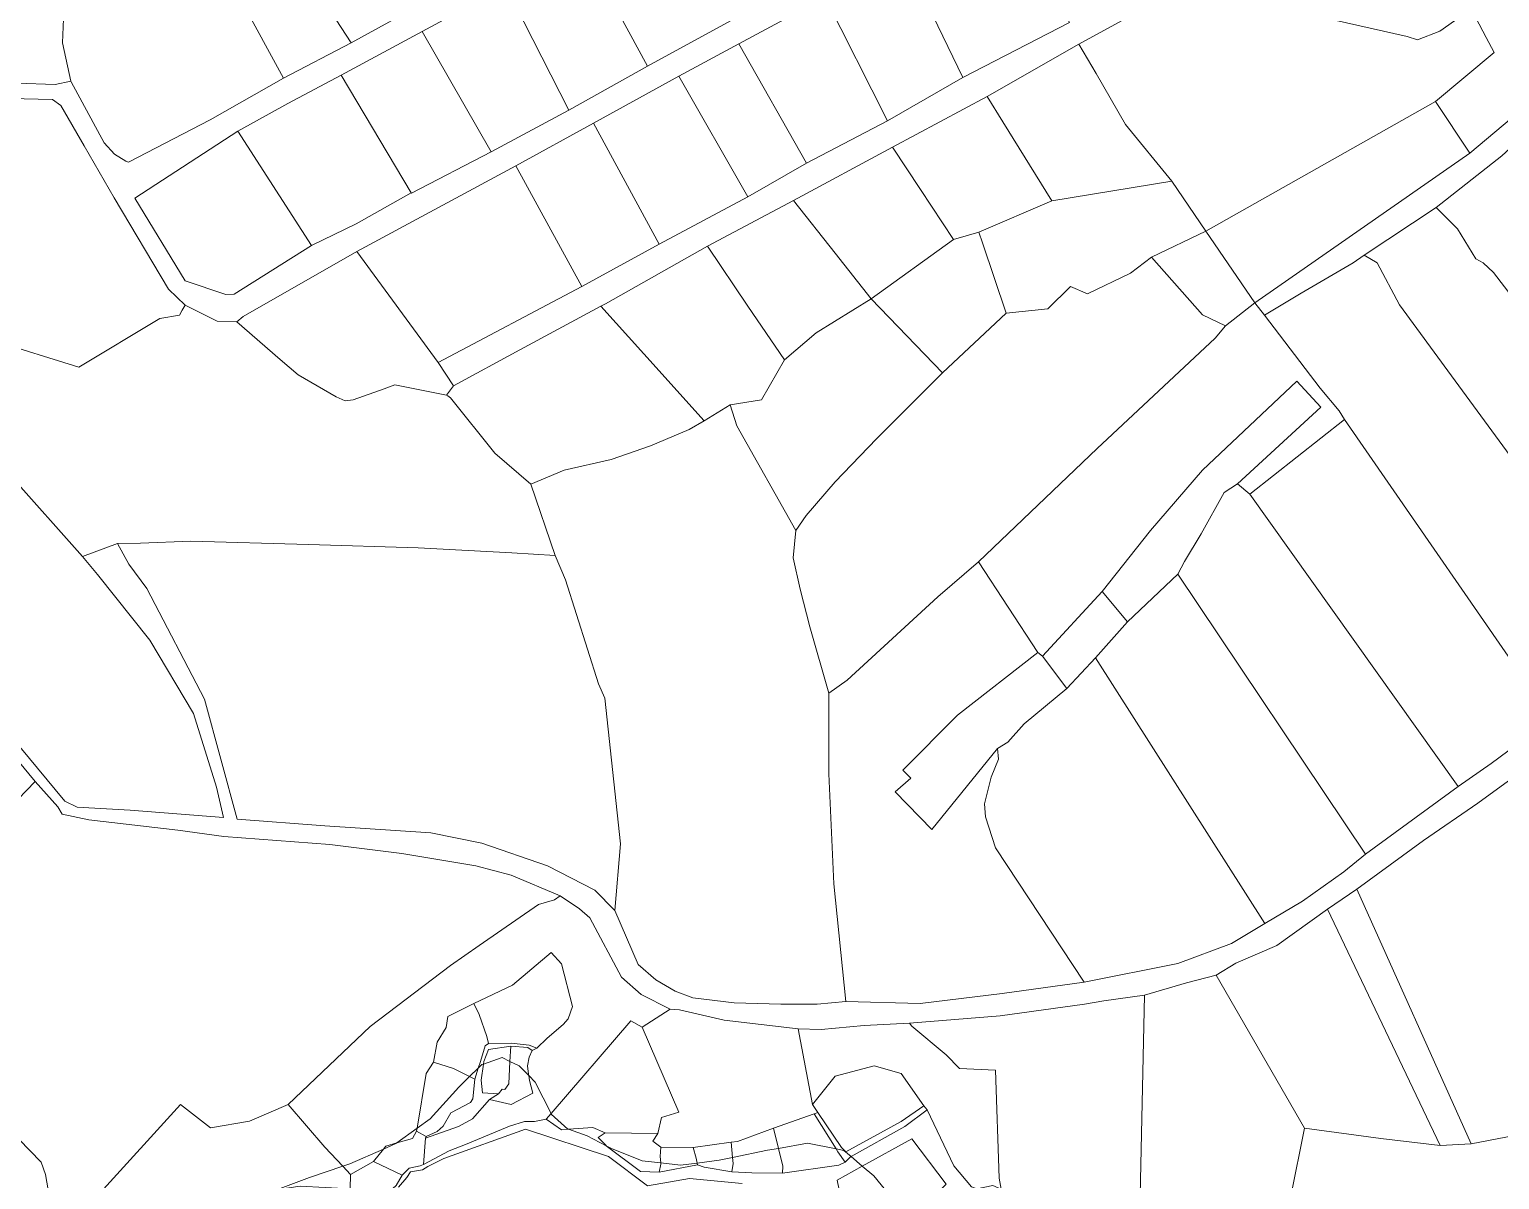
# Model space of a CAD drawing. Header units: metres. Extents: x 542555 to 550520, y 1840485 to 1846995.
# Drawn here: x 547545 to 547960.6, y 1844315 to 1844640 of the extents above; entities that cross this region are included whole.
import ezdxf

# ---------------------------------------------------------------- set-up
doc = ezdxf.new("R2010")
doc.units = ezdxf.units.M
doc.header["$MEASUREMENT"] = 0
doc.layers.add('Level 30', color=7, linetype='Continuous', lineweight=0)

msp = doc.modelspace()

# ---------------------------------------------------------------- linework, layer by layer
at = {"layer": 'Level 30', "color": 7, "linetype": 'Continuous', "lineweight": 0, "flags": 128}
for points in [[(547611.5, 1844717.98), (547654.33, 1844646.32), (547635.92, 1844636.29), (547608.71, 1844678.11), (547592.86, 1844670.23), (547565.91, 1844656.91), (547560.4017, 1844664.7428), (547558.28, 1844667.76), (547506.12, 1844669.07), (547505.44, 1844679.2), (547559.64, 1844677.36), (547559.642, 1844677.3613), (547575.28, 1844687.6), (547594.19, 1844700.27), (547611.5, 1844717.98)], [(547762.06, 1844676.71), (547763.79, 1844673.57), (547772.18, 1844658.38), (547719.72, 1844629.65), (547701, 1844664.25), (547731.94, 1844680.9), (547733.46, 1844681.75), (547733.79, 1844681.93), (547734.53, 1844682.22), (547737.85, 1844681.88), (547762.06, 1844676.71)], [(547592.86, 1844670.23), (547608.71, 1844678.11), (547635.92, 1844636.29), (547616.83, 1844626.25), (547592.86, 1844670.23)], [(547592.86, 1844670.23), (547616.83, 1844626.25), (547596.05, 1844614.51), (547572.98, 1844602.55), (547572.21, 1844602.78), (547569.08, 1844604.8), (547566.13, 1844608), (547556.79, 1844625.2507), (547556.72, 1844625.38), (547554.39, 1844636.24), (547554.93, 1844649.88), (547557.4587, 1844651.499), (547565.91, 1844656.91), (547592.86, 1844670.23)], [(547828.22, 1844661.82), (547830.27, 1844658.04), (547839, 1844641.96), (547808.83, 1844626.41), (547792.03, 1844661.37), (547798.98, 1844665.1), (547800.01, 1844665.65), (547802.41, 1844666.45), (547805.45, 1844666.55), (547809.26, 1844666.03), (547828.22, 1844661.82)], [(547701, 1844664.25), (547719.72, 1844629.65), (547697.52, 1844617.23), (547679.64, 1844652.28), (547701, 1844664.25)], [(547792.03, 1844661.37), (547808.83, 1844626.41), (547787.55, 1844614.19), (547769.93, 1844649.14), (547792.03, 1844661.37)], [(547962.09, 1844654.76), (547962.41, 1844654.44), (547963.6617, 1844653.1715), (547970.59, 1844646.15), (547971.25, 1844645.78), (547980.16, 1844640.87), (547980.56, 1844640.65), (547988.25, 1844634.53), (547983.41, 1844631.3), (547952.21, 1844605.1), (547942.47, 1844619.64), (547959.09, 1844633.53), (547956.82, 1844637.78), (547953.85, 1844643.35), (547953.4713, 1844644.059), (547952.52, 1844645.84), (547961.87, 1844654.56), (547962.09, 1844654.76)], [(547679.64, 1844652.28), (547697.52, 1844617.23), (547675.57, 1844605.42), (547656.06, 1844639.46), (547679.64, 1844652.28)], [(547769.93, 1844649.14), (547787.55, 1844614.19), (547764.67, 1844602.21), (547745.57, 1844635.92), (547769.93, 1844649.14)], [(547952.52, 1844645.84), (547953.4713, 1844644.059), (547953.85, 1844643.35), (547956.82, 1844637.78), (547959.09, 1844633.53), (547942.47, 1844619.64), (547877.57, 1844583.04), (547867.9, 1844597.19), (547854.84, 1844613.2), (547846.5252, 1844627.5424), (547841.68, 1844635.9), (547867.21, 1844649.95), (547868.92, 1844650.89), (547869.34, 1844651.09), (547872.19, 1844651.56), (547872.65, 1844651.52), (547909.74, 1844643.65), (547910.65, 1844643.39), (547934.44, 1844638.05), (547937.36, 1844637.1), (547943.66, 1844639.5), (547947.86, 1844642.51), (547952.52, 1844645.84)], [(547656.06, 1844639.46), (547675.57, 1844605.42), (547652.99, 1844593.74), (547652.95, 1844593.81), (547633.13, 1844627.13), (547656.06, 1844639.46)], [(548000, 1844638.63), (548000, 1844627.33), (547996.59, 1844628.78), (547993.57, 1844628.77), (547987.32, 1844625), (547982.37, 1844623.71), (547961.25, 1844604.3), (547942.63, 1844589.68), (547922.29, 1844576.25), (547919.2, 1844574.06), (547904.53, 1844565.54), (547894.09, 1844559.3), (547891.44, 1844562.76), (547952.21, 1844605.1), (547983.41, 1844631.3), (547988.25, 1844634.53), (548000, 1844638.63)], [(547745.57, 1844635.92), (547764.67, 1844602.21), (547748.07, 1844592.74), (547728.56, 1844626.78), (547745.57, 1844635.92)], [(547867.9, 1844597.19), (547834, 1844591.64), (547820.1906, 1844613.8738), (547815.69, 1844621.12), (547841.68, 1844635.9), (547846.5252, 1844627.5424), (547854.84, 1844613.2), (547867.9, 1844597.19)], [(547633.13, 1844627.13), (547652.95, 1844593.81), (547637.35, 1844585.09), (547624.72, 1844578.94), (547603.93, 1844611.25), (547618.06, 1844619.06), (547633.13, 1844627.13)], [(547728.56, 1844626.78), (547748.07, 1844592.74), (547723.02, 1844579.33), (547704.45, 1844613.53), (547728.56, 1844626.78)], [(547511.32, 1844551.05), (547517.49, 1844540.01), (547476.89, 1844522.96), (547473.32, 1844527.8), (547454.8, 1844550.99), (547463.1, 1844561.86), (547489, 1844596.55), (547499.12, 1844606.73), (547513.06, 1844615.76), (547524.13, 1844621.08), (547531.4, 1844620.75), (547551.5, 1844620.23), (547553.89, 1844618.52), (547560.4703, 1844607.1183), (547568.93, 1844592.46), (547584.3, 1844566.59), (547589.02, 1844562.07), (547588.2076, 1844560.7028), (547587.38, 1844559.31), (547581.89, 1844558.34), (547559, 1844544.6), (547534.61, 1844552.08), (547511.32, 1844551.05)], [(547815.69, 1844621.12), (547820.1906, 1844613.8738), (547834, 1844591.64), (547813.4, 1844582.7), (547806.23, 1844580.65), (547796.874, 1844594.8113), (547788.96, 1844606.79), (547815.69, 1844621.12)], [(547942.47, 1844619.64), (547952.21, 1844605.1), (547891.44, 1844562.76), (547877.57, 1844583.04), (547942.47, 1844619.64)], [(547704.45, 1844613.53), (547723.02, 1844579.33), (547701.11, 1844567.41), (547682.53, 1844601.51), (547704.45, 1844613.53)], [(547603.93, 1844611.25), (547624.72, 1844578.94), (547602.83, 1844565.25), (547600.55, 1844565.08), (547589.01, 1844568.95), (547574.83, 1844592.35), (547603.93, 1844611.25)], [(547788.96, 1844606.79), (547796.874, 1844594.8113), (547806.23, 1844580.65), (547782.94, 1844563.9), (547772.7645, 1844576.7862), (547760.98, 1844591.71), (547788.96, 1844606.79)], [(547682.53, 1844601.51), (547701.11, 1844567.41), (547660.54, 1844545.89), (547637.54, 1844577.27), (547682.53, 1844601.51)], [(547867.9, 1844597.19), (547877.57, 1844583.04), (547862.18, 1844575.72), (547856.27, 1844571.15), (547844.09, 1844565.32), (547839.31, 1844567.38), (547832.89, 1844561.09), (547821.15, 1844559.85), (547814.38, 1844579.71), (547813.4, 1844582.7), (547834, 1844591.64), (547867.9, 1844597.19)], [(547760.98, 1844591.71), (547772.7645, 1844576.7862), (547782.94, 1844563.9), (547767.39, 1844554.32), (547758.4, 1844546.64), (547748.1019, 1844561.8575), (547736.65, 1844578.78), (547760.98, 1844591.71)], [(547983.24, 1844543.21), (548024.95, 1844486.14), (548001.86, 1844466.75), (547988.15, 1844486.01), (547947.04, 1844542.12), (547932.26, 1844562.24), (547925.97, 1844574.11), (547922.29, 1844576.25), (547942.63, 1844589.68), (547948.66, 1844583.66), (547953.86, 1844575.24), (547955.98, 1844574.08), (547958.88, 1844571.3), (547977.11, 1844547.51), (547981.94, 1844541.99), (547983.24, 1844543.21)], [(547821.15, 1844559.85), (547803.14, 1844542.98), (547782.94, 1844563.9), (547806.23, 1844580.65), (547813.4, 1844582.7), (547814.38, 1844579.71), (547821.15, 1844559.85)], [(547891.44, 1844562.76), (547883.09, 1844556.31), (547876.65, 1844559.38), (547862.18, 1844575.72), (547877.57, 1844583.04), (547891.44, 1844562.76)], [(547736.65, 1844578.78), (547748.1019, 1844561.8575), (547758.4, 1844546.64), (547751.93, 1844535.38), (547743.13, 1844533.95), (547735.75, 1844529.46), (547718.6447, 1844548.3736), (547706.52, 1844561.78), (547707.81, 1844562.46), (547736.65, 1844578.78)], [(547664.91, 1844539.3), (547662.92, 1844536.66), (547648.32, 1844539.55), (547645.245, 1844538.4695), (547636.51, 1844535.4), (547634.26, 1844535.03), (547631.67, 1844536.19), (547620.94, 1844542.4), (547615.853, 1844546.795), (547603.59, 1844557.39), (547605.46, 1844558.93), (547637.54, 1844577.27), (547660.54, 1844545.89), (547664.91, 1844539.3)], [(547846.82, 1844521.64), (547813.26, 1844489.58), (547801.82, 1844479.72), (547776.2, 1844456.17), (547770.93, 1844452.41), (547765.58, 1844471.25), (547762.86, 1844481.81), (547760.94, 1844490.72), (547761.69, 1844498.45), (547764.61, 1844502.65), (547772.77, 1844512.14), (547784.41, 1844524.36), (547803.14, 1844542.98), (547821.15, 1844559.85), (547832.89, 1844561.09), (547839.31, 1844567.38), (547844.09, 1844565.32), (547856.27, 1844571.15), (547862.18, 1844575.72), (547876.65, 1844559.38), (547883.09, 1844556.31), (547880.2, 1844552.83), (547846.82, 1844521.64)], [(548001.86, 1844466.75), (548000, 1844465.24), (547975.28, 1844445.18), (547916.78, 1844529.78), (547915.27, 1844532.23), (547909.88, 1844538.67), (547894.09, 1844559.3), (547904.53, 1844565.54), (547919.2, 1844574.06), (547922.29, 1844576.25), (547925.97, 1844574.11), (547932.26, 1844562.24), (547947.04, 1844542.12), (547988.15, 1844486.01), (548001.86, 1844466.75)], [(547706.52, 1844561.78), (547718.6447, 1844548.3736), (547735.75, 1844529.46), (547731.45, 1844526.99), (547720.58, 1844522.32), (547709.41, 1844518.46), (547696.17, 1844515.5), (547686.73, 1844511.56), (547676.58, 1844520.24), (547664.06, 1844535.91), (547663.233, 1844536.4541), (547662.92, 1844536.66), (547664.91, 1844539.3), (547683.61, 1844549.48), (547706.52, 1844561.78)], [(547764.61, 1844502.65), (547761.69, 1844498.45), (547744.99, 1844528.02), (547743.13, 1844533.95), (547751.93, 1844535.38), (547758.4, 1844546.64), (547767.39, 1844554.32), (547782.94, 1844563.9), (547803.14, 1844542.98), (547784.41, 1844524.36), (547772.77, 1844512.14), (547764.61, 1844502.65)], [(547916.78, 1844529.78), (547889.99, 1844508.73), (547886.5, 1844511.61), (547910.02, 1844533.32), (547903.29, 1844540.65), (547876.58, 1844515.5), (547861.91, 1844498.46), (547848.29, 1844481.2), (547831.35, 1844462.92), (547830.02, 1844463.92), (547813.26, 1844489.58), (547846.82, 1844521.64), (547880.2, 1844552.83), (547883.09, 1844556.31), (547891.44, 1844562.76), (547894.09, 1844559.3), (547909.88, 1844538.67), (547915.27, 1844532.23), (547916.78, 1844529.78)], [(547599.88, 1844417.35), (547573.47, 1844419.38), (547558.52, 1844420.24), (547555.05, 1844421.95), (547542.24, 1844437.3), (547527.24, 1844455.66), (547512.79, 1844472.9), (547498.61, 1844493.48), (547476.89, 1844522.96), (547517.49, 1844540.01), (547522.35, 1844536.04), (547539.51, 1844514.11), (547559.99, 1844491.08), (547564.28, 1844486.02), (547579.04, 1844467.44), (547591.4, 1844446.67), (547597.88, 1844425.93), (547599.88, 1844417.35)], [(547848.29, 1844481.2), (547861.91, 1844498.46), (547876.58, 1844515.5), (547903.29, 1844540.65), (547910.02, 1844533.32), (547886.5, 1844511.61), (547882.74, 1844509.17), (547876.21, 1844497.51), (547871.51, 1844489.63), (547869.67, 1844486.1), (547855.37, 1844472.65), (547848.29, 1844481.2)], [(547770.93, 1844452.41), (547770.93, 1844429.62), (547772.38, 1844398.57), (547775.78, 1844365.32), (547767.68, 1844364.61), (547757.45, 1844364.56), (547744.25, 1844364.96), (547732.49, 1844366.38), (547727.53, 1844368.21), (547722.04, 1844371.41), (547717.04, 1844375.77), (547710.5, 1844391.01), (547712.04, 1844409.9), (547707.68, 1844451.03), (547705.88, 1844455.05), (547696.5, 1844484.49), (547693.6, 1844491.32), (547686.73, 1844511.56), (547696.17, 1844515.5), (547709.41, 1844518.46), (547720.58, 1844522.32), (547731.45, 1844526.99), (547735.75, 1844529.46), (547743.13, 1844533.95), (547744.99, 1844528.02), (547761.69, 1844498.45), (547760.94, 1844490.72), (547762.86, 1844481.81), (547765.58, 1844471.25), (547770.93, 1844452.41)], [(547916.78, 1844529.78), (547975.28, 1844445.18), (547958.21, 1844432.56), (547948.84, 1844426.12), (547889.99, 1844508.73), (547916.78, 1844529.78)], [(547889.99, 1844508.73), (547948.84, 1844426.12), (547922.72, 1844406.96), (547869.67, 1844486.1), (547871.51, 1844489.63), (547876.21, 1844497.51), (547882.74, 1844509.17), (547886.5, 1844511.61), (547889.99, 1844508.73)], [(547693.6, 1844491.32), (547696.5, 1844484.49), (547705.88, 1844455.05), (547707.68, 1844451.03), (547712.04, 1844409.9), (547710.5, 1844391.01), (547704.82, 1844396.76), (547691.43, 1844403.64), (547672.85, 1844410.06), (547658.5, 1844413.01), (547628.53, 1844414.94), (547603.73, 1844416.83), (547594.48, 1844450.77), (547578.18, 1844481.99), (547573.08, 1844488.87), (547569.86, 1844494.75), (547576.35, 1844494.84), (547590.62, 1844495.42), (547623.88, 1844494.49), (547654.87, 1844493.53), (547681.4, 1844492.12), (547693.6, 1844491.32)], [(547818.62, 1844436.82), (547818.92, 1844433.82), (547816.82, 1844428.75), (547814.98, 1844421.15), (547815.24, 1844417.52), (547818.1, 1844408.74), (547843.13, 1844370.8), (547819.93, 1844367.55), (547796.77, 1844364.75), (547775.78, 1844365.32), (547772.38, 1844398.57), (547770.93, 1844429.62), (547770.93, 1844452.41), (547776.2, 1844456.17), (547801.82, 1844479.72), (547813.26, 1844489.58), (547830.02, 1844463.92), (547807.36, 1844446.22), (547791.88, 1844430.65), (547794.2, 1844428.46), (547789.69, 1844424.53), (547800.13, 1844413.9), (547818.62, 1844436.82)], [(547869.67, 1844486.1), (547922.72, 1844406.96), (547916.57, 1844401.97), (547904.91, 1844393.64), (547894.22, 1844387.34), (547846.39, 1844462.48), (547855.37, 1844472.65), (547869.67, 1844486.1)], [(547855.37, 1844472.65), (547846.39, 1844462.48), (547838.24, 1844453.75), (547831.35, 1844462.92), (547848.29, 1844481.2), (547855.37, 1844472.65)], [(547831.35, 1844462.92), (547838.24, 1844453.75), (547826.19, 1844443.8), (547821.55, 1844438.65), (547818.62, 1844436.82), (547800.13, 1844413.9), (547789.69, 1844424.53), (547794.2, 1844428.46), (547791.88, 1844430.65), (547807.36, 1844446.22), (547830.02, 1844463.92), (547831.35, 1844462.92)], [(547846.39, 1844462.48), (547894.22, 1844387.34), (547884.76, 1844381.69), (547869.66, 1844376.03), (547843.13, 1844370.8), (547818.1, 1844408.74), (547815.24, 1844417.52), (547814.98, 1844421.15), (547816.82, 1844428.75), (547818.92, 1844433.82), (547818.62, 1844436.82), (547821.55, 1844438.65), (547826.19, 1844443.8), (547838.24, 1844453.75), (547846.39, 1844462.48)], [(547975.94, 1844437.04), (548020.34, 1844387.3), (548018, 1844380.26), (547998.2, 1844358.26), (547986.21, 1844339.37), (547976.66, 1844331.91), (547975.12, 1844329.41), (547952.57, 1844325.14), (547920.2, 1844397.05), (547939.07, 1844410.85), (547954.44, 1844421.38), (547975.94, 1844437.04)], [(547920.2, 1844397.05), (547952.57, 1844325.14), (547943.77, 1844324.58), (547911.9, 1844391.37), (547920.2, 1844397.05)], [(547726.15, 1844363.18), (547718.25, 1844358.09), (547714.99, 1844359.81), (547692.457, 1844333.6348), (547687.96, 1844342.56), (547686.1659, 1844344.3858), (547686.1, 1844344.77), (547685.81, 1844347.18), (547686.29, 1844349.61), (547687.11, 1844351.43), (547688.47, 1844352.11), (547691.32, 1844354.98), (547695.89, 1844358.78), (547697.28, 1844360.38), (547698.53, 1844363.87), (547695.37, 1844375.96), (547692.52, 1844379.16), (547681.59, 1844369.98), (547670.66, 1844364.74), (547663.26, 1844361.08), (547662.82, 1844357.96), (547660.29, 1844353.84), (547659.18, 1844348.15), (547657.16, 1844345), (547654.5928, 1844329.5023), (547648.8693, 1844325.3386), (547645.77, 1844324.42), (547645.1313, 1844323.6321), (547635.57, 1844319.46), (547633.5842, 1844318.7824), (547628.52, 1844324.14), (547618.15, 1844336.18), (547641.28, 1844358.26), (547664.02, 1844375.47), (547672.17, 1844381.18), (547688.88, 1844392.75), (547693.43, 1844394.03), (547695.06, 1844395.21), (547700.5, 1844391.54), (547703.38, 1844388.93), (547712.37, 1844372.24), (547717.88, 1844367.28), (547726.15, 1844363.18)], [(547911.9, 1844391.37), (547943.77, 1844324.58), (547927.03, 1844326.58), (547905.46, 1844329.56), (547880.51, 1844372.78), (547886.04, 1844376.11), (547897.58, 1844381.15), (547911.9, 1844391.37)], [(547691.32, 1844354.98), (547688.47, 1844352.11), (547686.28, 1844352.98), (547681.14, 1844353.53), (547674.78, 1844353.44), (547674.31, 1844355.46), (547672.13, 1844361.66), (547670.66, 1844364.74), (547681.59, 1844369.98), (547692.52, 1844379.16), (547695.37, 1844375.96), (547698.53, 1844363.87), (547697.28, 1844360.38), (547695.89, 1844358.78), (547691.32, 1844354.98)], [(547905.46, 1844329.56), (547901.53, 1844310.32), (547894.32, 1844307.21), (547890.18, 1844304.15), (547885.58, 1844300.7), (547882.99, 1844297.85), (547876.36, 1844296.08), (547866.71, 1844296.34), (547860.94, 1844302.16), (547859.04, 1844303.45), (547858.97, 1844310.46), (547860.21, 1844367.14), (547872.11, 1844370.64), (547880.51, 1844372.78), (547905.46, 1844329.56)], [(547858.97, 1844310.46), (547859.04, 1844303.45), (547849.05, 1844304.13), (547840.46, 1844301.01), (547832.98, 1844300.58), (547830.22, 1844301.21), (547825.91, 1844306.04), (547819.69, 1844312.27), (547819.13, 1844315.43), (547818.08, 1844345.88), (547807.92, 1844346.34), (547804.12, 1844350.27), (547794.44, 1844358.32), (547793.76, 1844359.19), (547819.37, 1844361.23), (547843.26, 1844364.52), (547848.72, 1844365.49), (547860.21, 1844367.14), (547858.97, 1844310.46)], [(547670.66, 1844364.74), (547672.13, 1844361.66), (547674.31, 1844355.46), (547674.78, 1844353.44), (547673.82, 1844352.77), (547672.5, 1844348.39), (547671.8824, 1844346.4642), (547669.4433, 1844344.0993), (547664.84, 1844346.42), (547659.18, 1844348.15), (547660.29, 1844353.84), (547662.82, 1844357.96), (547663.26, 1844361.08), (547670.66, 1844364.74)], [(547767.89, 1844333.95), (547766.8, 1844333.57), (547755.35, 1844329.54), (547745.2, 1844325.8), (547743.36, 1844325.53), (547732.66, 1844324.07), (547723.44, 1844324.17), (547721.2, 1844325.88), (547722.68, 1844328.03), (547723.65, 1844332.56), (547728.56, 1844334.04), (547718.25, 1844358.09), (547726.15, 1844363.18), (547728.74, 1844362.98), (547741.4, 1844360.09), (547762.3, 1844357.55), (547766.33, 1844336.24), (547767.89, 1844333.95)], [(547718.25, 1844358.09), (547728.56, 1844334.04), (547723.65, 1844332.56), (547722.68, 1844328.03), (547707.73, 1844328.25), (547704.23, 1844329.75), (547697.3742, 1844329.2118), (547697.21, 1844329.27), (547692.53, 1844333.49), (547692.457, 1844333.6348), (547714.99, 1844359.81), (547718.25, 1844358.09)], [(547793.76, 1844359.19), (547794.44, 1844358.32), (547804.12, 1844350.27), (547807.92, 1844346.34), (547818.08, 1844345.88), (547819.13, 1844315.43), (547819.69, 1844312.27), (547817.36, 1844313.33), (547812.82, 1844312.36), (547811.27, 1844312.98), (547806.32, 1844318.84), (547798.77, 1844334.75), (547797.85, 1844335.83), (547791.46, 1844344.94), (547783.79, 1844347.16), (547772.72, 1844344.2), (547766.33, 1844336.24), (547762.3, 1844357.55), (547768.78, 1844357.38), (547780.93, 1844358.51), (547793.76, 1844359.19)], [(547674.78, 1844353.44), (547681.14, 1844353.53), (547686.28, 1844352.98), (547688.47, 1844352.11), (547687.11, 1844351.43), (547685.88, 1844352.32), (547681.04, 1844352.65), (547674.76, 1844351.72), (547673.45, 1844348.33), (547673.3443, 1844347.6254), (547672.93, 1844347.48), (547671.8824, 1844346.4642), (547672.5, 1844348.39), (547673.82, 1844352.77), (547674.78, 1844353.44)], [(547681.04, 1844352.65), (547680.8404, 1844348.4031), (547678.6, 1844349.47), (547673.3443, 1844347.6254), (547673.45, 1844348.33), (547674.76, 1844351.72), (547681.04, 1844352.65)], [(547686.1, 1844344.77), (547686.1659, 1844344.3858), (547683.43, 1844347.17), (547680.8404, 1844348.4031), (547681.04, 1844352.65), (547685.88, 1844352.32), (547687.11, 1844351.43), (547686.29, 1844349.61), (547685.81, 1844347.18), (547686.1, 1844344.77)], [(547659.18, 1844348.15), (547664.84, 1844346.42), (547669.4433, 1844344.0993), (547666.35, 1844341.1), (547658.26, 1844332.17), (547654.5928, 1844329.5023), (547657.16, 1844345), (547659.18, 1844348.15)], [(547677.62, 1844339.23), (547675.09, 1844337.66), (547670.21, 1844332.15), (547666.32, 1844329.99), (547656.95, 1844326.7), (547657.19, 1844327.17), (547660.25, 1844328.61), (547661.91, 1844330.07), (547664.14, 1844333.84), (547669.69, 1844336.82), (547670.34, 1844337.82), (547670.89, 1844343.37), (547671.8824, 1844346.4642), (547672.93, 1844347.48), (547673.3443, 1844347.6254), (547672.67, 1844343.13), (547673.11, 1844339.47), (547677.62, 1844339.23)], [(547671.8824, 1844346.4642), (547670.89, 1844343.37), (547669.4433, 1844344.0993), (547671.8824, 1844346.4642)], [(547678.66, 1844340.59), (547677.62, 1844339.23), (547673.11, 1844339.47), (547672.67, 1844343.13), (547673.3443, 1844347.6254), (547678.6, 1844349.47), (547680.8404, 1844348.4031), (547680.54, 1844342.01), (547679.43, 1844340.45), (547678.66, 1844340.59)], [(547681.16, 1844336.17), (547675.09, 1844337.66), (547677.62, 1844339.23), (547678.66, 1844340.59), (547679.43, 1844340.45), (547680.54, 1844342.01), (547680.8404, 1844348.4031), (547683.43, 1844347.17), (547686.1659, 1844344.3858), (547686.4, 1844343.02), (547687.33, 1844339.38), (547681.16, 1844336.17)], [(547766.33, 1844336.24), (547772.72, 1844344.2), (547783.79, 1844347.16), (547791.46, 1844344.94), (547797.85, 1844335.83), (547791.44, 1844331.36), (547775.78, 1844322.82), (547774.58, 1844324.1), (547767.89, 1844333.95), (547766.33, 1844336.24)], [(547669.4433, 1844344.0993), (547670.89, 1844343.37), (547670.34, 1844337.82), (547669.69, 1844336.82), (547664.14, 1844333.84), (547661.91, 1844330.07), (547660.25, 1844328.61), (547657.19, 1844327.17), (547654.45, 1844328.64), (547654.5928, 1844329.5023), (547658.26, 1844332.17), (547666.35, 1844341.1), (547669.4433, 1844344.0993)], [(547692.457, 1844333.6348), (547691.11, 1844332.07), (547687.8, 1844331.43), (547684.92, 1844331.43), (547680.73, 1844330.12), (547668.23, 1844324.91), (547663.69, 1844323.07), (547656.39, 1844319.3), (547656.95, 1844326.7), (547666.32, 1844329.99), (547670.21, 1844332.15), (547675.09, 1844337.66), (547681.16, 1844336.17), (547687.33, 1844339.38), (547686.4, 1844343.02), (547686.1659, 1844344.3858), (547687.96, 1844342.56), (547692.457, 1844333.6348)], [(547618.15, 1844336.18), (547628.52, 1844324.14), (547633.5842, 1844318.7824), (547624.14, 1844315.56), (547615.0854, 1844312.1806), (547610.85, 1844311.54), (547598.51, 1844309.45), (547593.41, 1844303.91), (547586.24, 1844296.83), (547586.3074, 1844295.6714), (547583.82, 1844294.14), (547568.42, 1844281.79), (547559.9676, 1844277.6242), (547557.07, 1844282.42), (547564.98, 1844311.29), (547587.72, 1844336.17), (547596.18, 1844329.62), (547607.17, 1844331.51), (547618.15, 1844336.18)], [(547695.44, 1844329.06), (547691.11, 1844332.07), (547692.457, 1844333.6348), (547692.53, 1844333.49), (547697.21, 1844329.27), (547697.3742, 1844329.2118), (547695.44, 1844329.06)], [(547766.8, 1844333.57), (547773.0524, 1844323.6403), (547764.92, 1844325.24), (547756.7308, 1844323.8098), (547755.35, 1844329.54), (547766.8, 1844333.57)], [(547797.85, 1844335.83), (547798.77, 1844334.75), (547792.5, 1844330.03), (547777.2703, 1844321.48), (547775.24, 1844323.21), (547773.0524, 1844323.6403), (547766.8, 1844333.57), (547767.89, 1844333.95), (547774.58, 1844324.1), (547775.78, 1844322.82), (547791.44, 1844331.36), (547797.85, 1844335.83)], [(547654.5928, 1844329.5023), (547654.45, 1844328.64), (547653.26, 1844326.64), (547648.8693, 1844325.3386), (547654.5928, 1844329.5023)], [(547708, 1844324.58), (547708.0633, 1844324.5325), (547702.66, 1844327.34), (547697.3742, 1844329.2118), (547704.23, 1844329.75), (547707.73, 1844328.25), (547705.79, 1844326.93), (547708, 1844324.58)], [(547755.35, 1844329.54), (547756.7308, 1844323.8098), (547753.64, 1844323.27), (547743.7525, 1844321.2273), (547743.36, 1844325.53), (547745.2, 1844325.8), (547755.35, 1844329.54)], [(547975.12, 1844329.41), (547985.54, 1844315.17), (547991.54, 1844305.11), (547988.08, 1844303.67), (547979.16, 1844301.44), (547975.91, 1844301.71), (547974.26, 1844302.51), (547971.84, 1844302.96), (547967.98, 1844301.93), (547923.14, 1844292.01), (547919.55, 1844291.47), (547916.28, 1844304.28), (547914.29, 1844308.01), (547911.43, 1844310), (547906.92, 1844311.35), (547901.53, 1844310.32), (547905.46, 1844329.56), (547927.03, 1844326.58), (547943.77, 1844324.58), (547952.57, 1844325.14), (547975.12, 1844329.41)], [(547654.45, 1844328.64), (547657.19, 1844327.17), (547656.95, 1844326.7), (547656.39, 1844319.3), (547655.43, 1844318.89), (547652.36, 1844318.21), (547650.33, 1844316.24), (547642.26, 1844320.09), (547645.1313, 1844323.6321), (547648.61, 1844325.15), (547648.8693, 1844325.3386), (547653.26, 1844326.64), (547654.45, 1844328.64)], [(547645.1313, 1844323.6321), (547645.77, 1844324.42), (547648.8693, 1844325.3386), (547648.61, 1844325.15), (547645.1313, 1844323.6321)], [(547723.44, 1844324.17), (547723.25, 1844321.52), (547723.4484, 1844319.7094), (547718.22, 1844320.3), (547709.55, 1844323.76), (547708.0633, 1844324.5325), (547708, 1844324.58), (547705.79, 1844326.93), (547707.73, 1844328.25), (547722.68, 1844328.03), (547721.2, 1844325.88), (547723.44, 1844324.17)], [(547743.36, 1844325.53), (547743.7525, 1844321.2273), (547739.99, 1844320.45), (547733.7588, 1844319.6718), (547733.51, 1844321.04), (547732.66, 1844324.07), (547743.36, 1844325.53)], [(547773.0524, 1844323.6403), (547773.55, 1844322.85), (547775.62, 1844319.95), (547773.8, 1844319.09), (547757.88, 1844316.84), (547757.95, 1844318.75), (547756.7308, 1844323.8098), (547764.92, 1844325.24), (547773.0524, 1844323.6403)], [(547804.14, 1844313.74), (547793.831, 1844303.4615), (547792, 1844305.84), (547783.69, 1844316.01), (547780.4387, 1844318.7803), (547794.44, 1844326.48), (547804.14, 1844313.74)], [(547645.1313, 1844323.6321), (547642.26, 1844320.09), (547635.77, 1844316.47), (547633.5842, 1844318.7824), (547635.57, 1844319.46), (547645.1313, 1844323.6321)], [(547723.4484, 1844319.7094), (547723.49, 1844319.33), (547722.99, 1844317.08), (547717.75, 1844317.26), (547708.0633, 1844324.5325), (547709.55, 1844323.76), (547718.22, 1844320.3), (547723.4484, 1844319.7094)], [(547732.66, 1844324.07), (547733.51, 1844321.04), (547733.7588, 1844319.6718), (547729.02, 1844319.08), (547723.4484, 1844319.7094), (547723.25, 1844321.52), (547723.44, 1844324.17), (547732.66, 1844324.07)], [(547743.7525, 1844321.2273), (547743.91, 1844319.5), (547743.52, 1844317.18), (547735.7, 1844318.46), (547733.85, 1844319.17), (547733.7588, 1844319.6718), (547739.99, 1844320.45), (547743.7525, 1844321.2273)], [(547756.7308, 1844323.8098), (547757.95, 1844318.75), (547757.88, 1844316.84), (547749.25, 1844316.91), (547743.52, 1844317.18), (547743.91, 1844319.5), (547743.7525, 1844321.2273), (547753.64, 1844323.27), (547756.7308, 1844323.8098)], [(547777.11, 1844321.39), (547775.62, 1844319.95), (547773.55, 1844322.85), (547773.0524, 1844323.6403), (547775.24, 1844323.21), (547777.2703, 1844321.48), (547777.11, 1844321.39)], [(547633.5842, 1844318.7824), (547635.77, 1844316.47), (547635.67, 1844312.38), (547621.56, 1844313.16), (547615.0854, 1844312.1806), (547624.14, 1844315.56), (547633.5842, 1844318.7824)], [(547642.26, 1844320.09), (547650.33, 1844316.24), (547648.71, 1844313.36), (547645.71, 1844310.64), (547640.18, 1844312.17), (547635.67, 1844312.38), (547635.77, 1844316.47), (547642.26, 1844320.09)], [(547733.7588, 1844319.6718), (547733.85, 1844319.17), (547722.99, 1844317.08), (547723.49, 1844319.33), (547723.4484, 1844319.7094), (547729.02, 1844319.08), (547733.7588, 1844319.6718)], [(547793.831, 1844303.4615), (547787.23, 1844296.88), (547773.94, 1844312.14), (547773.31, 1844314.86), (547780.4387, 1844318.7803), (547783.69, 1844316.01), (547792, 1844305.84), (547793.831, 1844303.4615)]]:
    msp.add_lwpolyline(points, close=True, dxfattribs=at)
for points in [[(547506.12, 1844669.07), (547558.28, 1844667.76), (547560.4017, 1844664.7428), (547565.91, 1844656.91), (547557.4587, 1844651.499), (547554.93, 1844649.88), (547554.39, 1844636.24), (547554.39, 1844636.24), (547556.72, 1844625.38), (547552.26, 1844624.46), (547530.52, 1844625.27)], [(547977.11, 1844547.51), (547958.88, 1844571.3), (547955.98, 1844574.08), (547953.86, 1844575.24), (547948.66, 1844583.66), (547942.63, 1844589.68), (547961.25, 1844604.3)], [(547534.61, 1844552.08), (547559, 1844544.6), (547581.89, 1844558.34), (547587.38, 1844559.31), (547588.2076, 1844560.7028), (547589.02, 1844562.07), (547598.05, 1844557.6), (547603.59, 1844557.39), (547615.853, 1844546.795), (547620.94, 1844542.4), (547631.67, 1844536.19), (547634.26, 1844535.03), (547636.51, 1844535.4), (547645.245, 1844538.4695), (547648.32, 1844539.55), (547662.92, 1844536.66), (547663.233, 1844536.4541), (547664.06, 1844535.91), (547676.58, 1844520.24), (547686.73, 1844511.56), (547686.73, 1844511.56), (547693.6, 1844491.32), (547681.4, 1844492.12), (547654.87, 1844493.53), (547623.88, 1844494.49), (547590.62, 1844495.42), (547576.35, 1844494.84), (547569.86, 1844494.75), (547559.99, 1844491.08), (547539.51, 1844514.11)], [(547533.58, 1844443.13), (547546.65, 1844427.48), (547539.4, 1844419.96)], [(547539.4, 1844419.96), (547546.65, 1844427.48), (547553, 1844420.32), (547554.25, 1844418.27), (547561.76, 1844416.67), (547586.98, 1844413.72), (547599.93, 1844411.98), (547629.88, 1844409.68), (547650.29, 1844407.12), (547671.19, 1844403.7), (547681.13, 1844400.99), (547695.06, 1844395.21), (547693.43, 1844394.03), (547688.88, 1844392.75), (547672.17, 1844381.18), (547664.02, 1844375.47), (547641.28, 1844358.26), (547641.28, 1844358.26), (547618.15, 1844336.18), (547607.17, 1844331.51), (547596.18, 1844329.62), (547587.72, 1844336.17), (547564.98, 1844311.29)], [(547804.14, 1844313.74), (547794.44, 1844326.48), (547780.4387, 1844318.7803), (547777.2703, 1844321.48), (547792.5, 1844330.03), (547798.77, 1844334.75), (547806.32, 1844318.84), (547811.27, 1844312.98)], [(547648.71, 1844313.36), (547650.33, 1844316.24), (547652.36, 1844318.21), (547655.43, 1844318.89), (547656.39, 1844319.3), (547663.69, 1844323.07), (547668.23, 1844324.91), (547680.73, 1844330.12), (547684.92, 1844331.43), (547687.8, 1844331.43), (547691.11, 1844332.07), (547695.44, 1844329.06), (547697.3742, 1844329.2118), (547702.66, 1844327.34), (547708.0633, 1844324.5325), (547717.75, 1844317.26), (547722.99, 1844317.08), (547733.85, 1844319.17), (547735.7, 1844318.46), (547743.52, 1844317.18), (547749.25, 1844316.91), (547757.88, 1844316.84), (547773.8, 1844319.09), (547775.62, 1844319.95), (547777.11, 1844321.39), (547777.2703, 1844321.48), (547780.4387, 1844318.7803), (547780.4387, 1844318.7803), (547773.31, 1844314.86)], [(547746.5, 1844313.86), (547731.62, 1844315.31), (547719.76, 1844313.24), (547708.68, 1844321.49), (547685.25, 1844329.24), (547662.17, 1844320.98), (547657.66, 1844318.69), (547656.07, 1844317.79), (547652.68, 1844317.19), (547651.69, 1844315.56), (547649.36, 1844312.89)], [(547649.36, 1844312.89), (547651.69, 1844315.56), (547652.68, 1844317.19), (547656.07, 1844317.79), (547657.66, 1844318.69), (547662.17, 1844320.98), (547685.25, 1844329.24), (547708.68, 1844321.49), (547719.76, 1844313.24), (547731.62, 1844315.31), (547746.5, 1844313.86)], [(547541.99, 1844326.4), (547548.33, 1844319.88), (547549.54, 1844316.42), (547550.61, 1844310.54), (547549.6, 1844286.67), (547557.07, 1844282.42), (547553.98, 1844282.66), (547550.77, 1844282.32), (547546.36, 1844282.61), (547539.23, 1844282.43)], [(547550.61, 1844310.54), (547549.54, 1844316.42), (547548.33, 1844319.88), (547541.99, 1844326.4)]]:
    msp.add_lwpolyline(points, dxfattribs=at)

doc.saveas('drawing.dxf')
